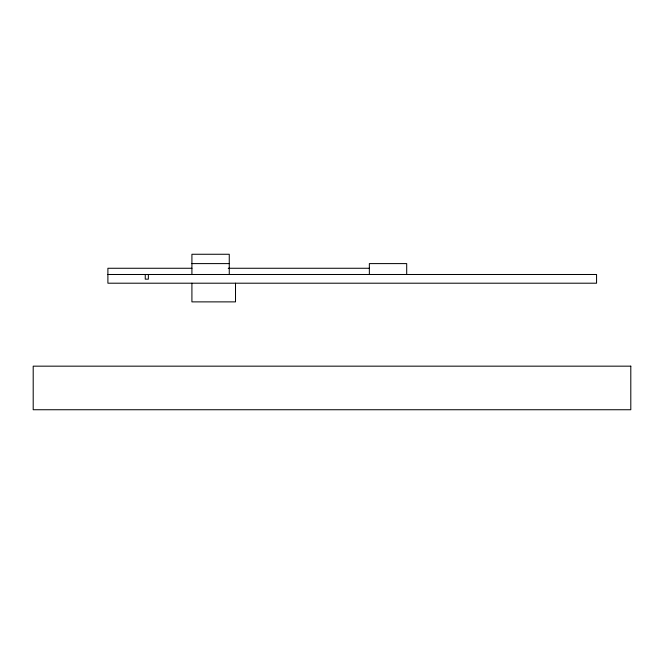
<?xml version="1.0" encoding="UTF-8"?>
<svg xmlns="http://www.w3.org/2000/svg" width="664" height="664" viewBox="0 0 664 664"><rect width="100%" height="100%" fill="white"/><g stroke="black" fill="none" stroke-linecap="round" stroke-linejoin="round"><path stroke-width="1" d="M191.913 263.6L229.263 263.6M191.938 268.264L107.9 268.264L107.9 283.204L596.562 283.204L596.562 274.489L107.9 274.489M228.25 268.264L369.35 268.264M406.7 274.489L406.7 263.6L369.35 263.6L369.35 274.489M235.512 283.204L235.512 301.879L191.913 301.879L191.913 283.204M229.263 274.489L229.263 254.262L191.913 254.262L191.913 274.489M148.362 274.489L148.362 279.162L145.25 279.162L145.25 274.489M630.8 366.163L33.2 366.163L33.2 409.738L630.8 409.738L630.8 366.163"/></g></svg>
